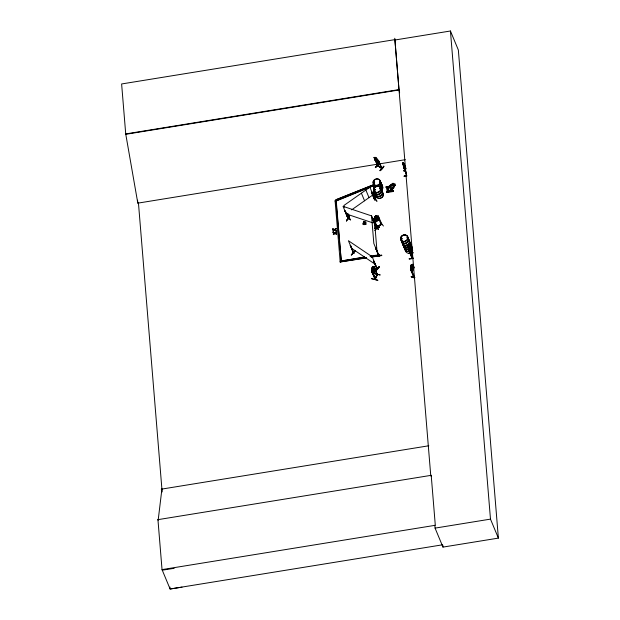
<?xml version="1.0" encoding="UTF-8"?>
<svg xmlns="http://www.w3.org/2000/svg" width="620" height="620" viewBox="0 0 620 620"><rect width="100%" height="100%" fill="white"/><g stroke="black" fill="none" stroke-linecap="round" stroke-linejoin="round"><path stroke-width="0.93" d="M379.448 227.354L374.41 228.191M353.431 252.883L353.795 253.371L348.394 240.707L372.155 256.734L377.231 268.863M353.881 253.162L353.315 252.611M377.231 268.917L376.782 268.638M405.426 170.57L403.744 170.864L405.48 170.655M378.401 160.371L381.843 168.555L378.363 160.502L381.928 168.369L377.317 165.3M374.674 158.255L374.403 157.837L377.882 165.881L377.44 165.656L381.796 168.524M377.851 165.424L377.448 165.153M381.308 168.028L381.85 168.051L381.711 168.532M381.401 168.33L381.982 168.369L381.804 168.02M363.591 223.781L363.731 221.379L365.583 223.301L364.971 224.115L363.591 223.781L363.894 221.379M376.542 227.687L376.394 228.315M378.487 255.053L378.789 255.424L378.549 254.983M374.387 182.947L373.752 183.187L373.465 182.637M373.573 182.582L373.759 183.125M374.348 182.737L374.093 182.939A3.798 3.263 -22.6 0 1 374.681 182.164M375.046 189.914L374.209 190.208L374.317 189.418M374.387 182.606L373.581 182.768M374.868 189.96C373.333 189.728 375.356 189.534 374.875 189.457M374.674 190.014L374.774 189.433L375.147 189.697M375.1 189.666L375.015 190.077M379.587 182.001L379.556 181.583M380.114 181.714L379.68 181.614L379.944 181.931M380.06 181.575L379.572 181.691M380.068 188.968L380.688 188.868M380.525 189.015L380.215 188.658M380.757 183.303A3.798 3.263 -22.6 0 1 380.417 188.604L380.083 188.93M400.977 238.863L401.202 238.475M401.109 238.654L401.481 239.088L401.845 238.708M401.186 238.576L401.504 238.266M402.055 238.654L401.969 239.064M407.348 237.972L407.193 237.607L407.278 238.119M407.107 237.754L407.549 237.592M407.084 237.972L407.456 237.778M411.486 253.022L412.199 258.052M412.036 258.354L411.657 253.177M411.812 253.332L411.75 252.867M411.866 257.641L412.192 257.959M379.091 219.666L379.254 218.395M348.812 217.457C350.889 217.899 347.448 216.365 347.169 213.358M374.41 199.462L375.061 199.648L369.884 187.217L343.891 205.491L344.596 207.181M375.046 199.624L371.923 191.975L371.365 192.146L374.674 199.911L371.365 192.146M403.256 163.858L403.271 163.417L404.38 166.757L404.271 168.454M408.224 246.574L408.278 246.031L409.386 249.379L409.278 251.077M376.813 227.424L381.571 223.719M377.471 227.215L377.386 226.982M381.222 224.208L381.517 223.758M161.913 489.071L158.17 520.211L157.945 519.653L431.21 475.323L431.435 475.873M414.137 276.737L413.827 277.411L410.401 269.188L412.215 264.438L412.649 264.26L413.959 267.321M410.456 269.204L410.494 268.313M375.704 227.772L376.433 227.997L375.736 227.796M376.588 228.09L375.728 227.556M378.913 255.75L373.829 243.49L371.55 215.745L376.681 228.478L376.666 228.005M412.044 257.858L408.882 250.263L412.308 257.866M379.285 163.478L379.44 162.858M379.378 163.486C371.225 156.922 375.596 161.208 379.332 163.541L379.487 162.897M347.239 215.83L350.579 219.837L347.045 215.977M375.511 226.3L378.526 229.508L375.139 225.331M377.169 274.203L377.03 275.04L374.1 266.941L377.479 274.652C377.41 272.87 373.752 281.232 375.356 278.884M374.922 279.202L377.138 274.892L375.193 278.791M377.448 274.644L375.247 279.597L371.651 271.351L373.79 266.383L374.961 270.343C375.519 272.498 371.752 274.381 373.31 274.257M372.209 269.359L371.961 270.498L375.472 279.163L372.093 271.452L372.078 271.955L375.24 279.55M376.526 268.545L377.03 268.847M377.836 280.325C369.055 278.155 369.357 277.938 377.758 280.217M411.161 276.745L414.827 277.683M393.685 186.372L393.344 187.504L391.034 189.069L389.98 188.883L389.848 187.294L390.771 185.767L393.072 184.21L393.553 184.783L394.87 183.876L395.017 185.582L393.731 186.403L394.971 185.558M374.224 189.588L374.519 190.108M379.494 181.714L379.944 181.792M380.006 181.885L379.541 181.9L380.068 181.753M363.506 223.316L363.692 222.844M393.778 186.418L393.871 187.527C392.297 190.27 386.756 193.657 388.515 186.891L393.01 183.287L393.545 183.551L393.824 187.527L390.12 190.596M376.371 227.99L376.472 228.509L376.58 227.718M372.225 269.398L371.814 268.421C373.038 264.252 372.248 269.041 373.395 267.282L374.062 270.607L373.372 272.157L372.69 272.242M371.837 268.46L372.581 266.794M373.472 266.6L372.953 267.817L372.519 266.778M372.093 271.452L372.078 271.955M377.324 275.001L374.286 266.988M373.248 274.242L374.992 270.336L374.829 268.886M374.658 273.761L380.223 274.962L374.658 273.683M377.347 274.327L377.138 274.807M411.324 264.639L410.587 266.305L411.068 267.228L410.773 268.359L411.494 270.103L412.176 270.018L412.928 266.879L412.199 265.135L411.703 265.654L411.324 264.639L410.642 266.321L410.975 267.236M414.152 276.621L414.276 277.016L410.897 269.305L414.005 277.094M413.749 267.786L412.904 264.794L413.796 266.53M410.882 269.816L411.083 269.359M413.943 267.832L413.091 264.849M411.471 271.754L412.052 272.103L413.85 268.204L412.649 264.26M413.889 276.667L413.951 277.125M403.194 163.866L403.256 162.487L405.953 168.927M408.123 245.381L411.634 253.293M348.564 218.519L347.859 218.449L348.649 218.713L348.022 218.713L344.953 210.947L348.479 218.914M348.502 218.868L345.433 211.102M349.223 216.07L346.448 221.007L349.184 215.954M346.471 220.999L349.2 215.946M348.649 218.713L348.084 218.232L347.967 218.697M372.736 220.263L373.31 220.86L373.472 220.363L373.132 220.588L376.472 228.509M375.922 227.842L376.348 228.199M375.123 230.609L377.603 225.463L375.123 230.609L377.944 225.711L377.588 225.463M375.108 199.601L374.364 199.501L374.899 199.113M374.472 221.681L375.387 222.309L374.418 221.728L373.434 219.193L373.798 218.488L378.208 215.892L377.557 215.915M376.945 227.253L373.472 219.232L373.876 218.55M376.821 227.37L381.804 224.169L378.471 216.434L378.029 216.744L381.261 224.517M375.053 278.806L375.224 279.054M373.488 182.536L374.108 182.195M380.169 189.03L380.665 188.945M402.008 238.901L401.427 239.219M377.208 274.575L373.79 266.383M414.005 276.946L414.09 277.365M376.433 216.636L376.046 215.706L374.449 216.829L374.937 217.798L374.232 218.628L374.961 220.371L376.069 220.557L377.565 219.511L378.053 218.201L377.324 216.458L376.394 216.706M353.369 253.123L350.315 245.319L353.927 253.216L353.253 252.844M353.307 253.107L353.749 253.34L350.719 245.59M351.401 255.091L355.206 250.62M355.183 250.612L351.207 254.983L355.221 250.72M376.728 268.879L373.666 261.082L377.146 269.127L376.913 268.662M376.565 268.599L377.169 268.662L373.666 261.082M375.271 271.111C381.525 262.88 379.595 268.429 375.24 271.079M379.176 266.887L375.333 271.235L379.06 266.709M375.108 160.014L374.062 157.433L377.347 165.354M375.449 158.154L374.348 157.465L378.401 160.433L381.416 168.307M376.418 158.185L374.953 157.201L375.402 158.201L374.805 158.015L378.014 165.734M376.844 159.077L376.425 158.139L377.781 159.727M378.766 160.774L378.231 160.658M379.146 163.122L375.278 167.477L379.378 163.292M375.48 167.594L379.316 163.138L375.526 167.648M383.764 166.144C382.509 170.547 375.798 173.708 383.888 166.323M379.983 170.655L383.85 166.284M365.909 224.324C367.28 217.426 358.205 226.44 365.893 224.301M347.223 215.667L350.393 219.968M378.448 229.532L375.17 225.463M348.812 217.411L349.533 217.527L348.06 214.001M349.463 217.217C349.215 218.813 349.61 214.962 347.944 213.861M377.386 227.276L374.139 219.48L373.705 219.79L374.139 219.48M381.719 224.231L376.96 227.571L377.185 226.804M374.147 189.495L374.689 189.278M334.474 229.532L335.955 228.431L334.544 229.687L332.855 228.904L334.544 229.687M336.195 230.725L334.529 229.958L333.095 231.229L334.599 230.113L336.195 230.725L334.823 229.702L335.994 228.85L334.823 229.702M334.754 232.903L336.234 231.803L334.815 233.058L333.126 232.283L334.815 233.058M336.474 234.097L334.808 233.329L333.374 234.608L334.878 233.492L336.474 234.097L335.102 233.074L336.265 232.221L335.102 233.074M332.994 230.656C335.784 229.144 332.599 230.299 333.095 231.229M333.273 234.027C336.063 232.523 332.87 233.67 333.374 234.608M371.481 192.285L371.923 191.975M374.441 199.408L374.852 199.152M373.341 197.3L377.014 201.275L375.309 199.268M351.618 209.878L373.046 194.812M376.038 215.814L374.449 216.829M380.052 221.875L383.431 226.021M377.27 226.843L381.06 224.177M389.709 185.589L393.057 183.311M389.298 186.69L387.477 186.984L388.035 191.929L387.717 187.341L393.344 183.722M390.236 185.822L391.786 184.775M393.367 184.039L387.926 187.728L387.717 187.341M389.058 191.363L393.7 187.883L388.252 191.565M389.035 191.037L392.142 188.937M393.723 188.209L388.283 191.89M373.883 182.419L373.659 182.908M375.394 193.099A3.743 3.216 -22.6 0 0 375.34 193.959L375.72 199.493L374.573 199.679L373.341 185.566L336.242 200.725L341.263 261.012L335.862 199.795L373.046 184.923M372.163 185.279L335.862 199.795M336.342 200.958L335.102 200.911L336.342 200.958L373.426 185.853L372.946 184.683M374.744 190.185L374.224 190.146M377.565 165.431L381.401 167.873M379.432 227.137L374.534 228.253M378.68 255.773L375.503 247.667L378.967 255.634M375.542 248.14L375.704 247.636M381.765 255.541C375.271 256.897 372.38 256.603 381.68 255.122M430.792 475.982L394.886 39.634L121.621 83.964L125.721 133.928L137.803 203.073L138.446 202.972L162.145 491.954M395.033 39.99L450.438 31L458.343 49.988L498.379 538.114L442.975 547.096L435.07 528.116L434.837 525.218M125.721 133.928L398.986 89.598L399.621 92.783M125.868 134.284L399.133 89.954M405.348 159.673L137.803 203.151L137.562 200.19M403.101 162.703L403.612 167.609L406.364 174.018M403.008 164.633L402.868 162.921L403.124 164.796M405.798 168.051L403.488 163.021L405.635 168.555M403.527 163.494L405.837 168.524M404.232 164.998L405.061 170.453L404.651 170.058M406.573 173.988L403.341 165.548L403.488 166.672M404.24 165.052L404.728 166.447M404.077 167.609L406.534 173.515M405.464 170.461L403.752 170.841M404.24 176.274L406.689 175.654M404.178 176.111L406.697 175.708M404.17 176.065L406.759 175.817M406.782 176.103L404.24 176.22M387.446 192.06L386.663 191.696L387.446 192.06L387.082 187.542L386.322 187.666L386.09 186.783L389.5 186.233M386.128 187.201L387.082 187.542M389.492 187.155L387.671 187.449L387.477 186.984M387.841 191.464L393.196 190.596L393.429 191.472L386.888 192.533L386.663 191.696M386.694 192.068L393.235 191.007L393.429 191.472M390.716 191.495L393.39 191.061M375.72 199.493L374.48 199.438L373.341 185.566M408.107 245.319L408.619 250.232L412.083 258.377M407.882 245.543C408.564 250.681 406.945 242.691 408.286 246.566M408.704 245.605L411.703 253.758L408.704 245.605L411.858 253.146M409.308 247.605L410.068 253.069L409.657 252.673M408.433 249.294L408.619 250.232M364.498 256.99L340.124 261.198M370.148 256.076L379.657 254.789L377.774 255.091M341.062 261.051L360.832 257.842M362.716 257.533L364.599 257.23M370.241 256.316L372.124 256.006M374.007 255.704L375.89 255.401M366.466 257.695L340.109 261.973L366.56 257.935M371.171 256.936L379.742 255.797L371.272 257.176M412.998 252.665L408.758 253.456L413.021 252.96M408.758 253.479L413.005 252.867M409.239 258.835L413.385 258.052M413.47 258.447L409.27 259.121L409.185 258.679M161.27 489.172L428.815 445.772M157.945 519.653L162.037 569.617L435.302 525.287L431.21 475.323M435.07 528.116L490.482 519.126L498.379 538.114M442.417 544.825L170.105 589L162.037 569.617M162.269 570.175L174.158 568.315M182.001 587.14L170.105 589L169.95 587.078M374.023 157.48L374.426 157.465M373.93 182.257L374.333 182.575M374.038 182.257L374.472 182.373M374.62 189.333L375.053 189.457M401.202 238.971L401.768 238.382M365.157 222.487L363.816 221.356L364.118 222.495M412.052 272.103L411.44 271.676M414.757 277.574C409.82 275.637 409.96 277.024 414.703 277.962M344.867 211.118L345.348 211.273M346.192 213.923L372.635 222.789M393.491 183.536L393.638 184.714M395.017 185.582L394.824 183.861M334.893 229.857L336.102 230.167M335.164 233.236L336.373 233.546M334.18 229.78L332.886 229.299L334.25 229.942M334.459 233.159L333.157 232.678L334.521 233.314M392.995 183.357L393.452 183.59M411.75 252.921L412.315 258.331L408.007 247.101M375.852 228.075L376.309 227.656L376.472 228.454L371.295 215.799L343.031 206.328L348.115 218.542M350.184 245.474L350.587 245.745M373.535 261.229L373.938 261.501M351.555 248.302L375.317 264.329M363.948 221.433L365.498 222.828M380.269 188.96L380.44 188.713A3.798 3.263 -22.6 0 0 380.804 183.411M377.851 165.4L374.403 157.837M376.766 159.115L377.627 159.921L378.355 161.665L377.937 161.921L375.526 159.758M365.583 223.301L363.963 221.511L365.389 223.774M378.471 216.434L378.029 216.744M363.863 221.642L364.971 224.115M394.661 38.27L395.374 39.982M402.806 162.936L403.279 163.944M403.341 164.269L404.201 167.601L403.473 165.858M402.992 164.486L403.395 165.563M403.868 167.648L406.325 173.554M386.09 186.783L386.322 187.666M407.921 246.078L408.131 247.411M411.254 265.159L410.812 266.158M410.897 269.305L413.703 276.055M378.169 215.845L379.192 218.426M365.862 190.046L369.024 197.641M376.046 215.706L376.433 216.752M373.263 220.394L376.681 228.478M361.398 193.184L364.56 200.779M375.015 226.122L375.836 228.098M375.503 247.667L378.634 255.324M371.876 268.437L372.263 269.375L371.62 271.389L372.667 273.901M409.246 247.667L410.006 253.084M381.742 255.301L375.813 256.114L375.898 256.548M363.777 221.658L364.436 224.246M380.502 188.674L380.533 188.821A3.743 3.216 -22.6 0 0 380.827 183.567M403.496 166.679L403.674 167.555M363.7 221.642L363.932 224.122M450.438 31L490.482 519.126M442.82 545.166L442.975 547.096M394.886 39.634L398.986 89.598M404.666 166.454L404.992 170.461M403.697 162.99L403.736 163.455M409.084 250.232L408.921 250.736L408.882 250.263M393.196 190.596L393.235 191.007M386.888 187.077L387.252 191.596M374.48 185.38L374.713 188.155M375.092 192.781L375.619 199.253M379.556 254.549L379.742 255.797M374.713 223.34L376.983 251.085M335.102 200.911L340.21 262.214M335.955 228.431L336.055 229.005M336.234 231.803L336.335 232.384M332.855 228.904L332.948 229.462M333.126 232.283L333.227 232.833M407.34 237.197A3.736 3.208 -22.6 0 1 406.146 242.877A3.736 3.208 -22.6 0 1 401.341 239.638M408.301 239.367A3.798 3.263 -22.6 0 1 407.534 244.931A3.798 3.263 -22.6 0 1 402.155 242.722M407.472 237.383A3.798 3.263 -22.6 0 1 406.263 243.156A3.798 3.263 -22.6 0 1 401.38 239.863M407.487 237.545A3.736 3.208 -22.6 0 1 406.736 243.024A3.736 3.208 -22.6 0 1 401.435 240.847M408.216 239.289A3.736 3.208 -22.6 0 1 407.464 244.768A3.736 3.208 -22.6 0 1 402.163 242.59M408.363 239.646A3.736 3.208 -22.6 0 1 407.604 245.117A3.736 3.208 -22.6 0 1 402.31 242.947M408.347 239.475A3.798 3.263 -22.6 0 1 407.58 245.04A3.798 3.263 -22.6 0 1 402.194 242.831M409.719 241.978A3.728 3.201 -22.6 0 1 408.75 246.613M407.89 247.078A3.728 3.201 -22.6 0 1 403.101 243.846M412.114 247.729A3.743 3.216 -22.6 0 1 408.231 251.619A3.743 3.216 -22.6 0 1 404.844 248.062M409.828 243.172A3.736 3.208 -22.6 0 1 409.487 248.388M408.634 248.853A3.736 3.208 -22.6 0 1 403.829 245.613M410.789 245.342A3.798 3.263 -22.6 0 1 409.572 251.115A3.798 3.263 -22.6 0 1 404.697 247.822M409.96 243.358A3.798 3.263 -22.6 0 1 409.618 248.659M408.75 249.131A3.798 3.263 -22.6 0 1 403.868 245.838M409.913 243.249A3.798 3.263 -22.6 0 1 409.572 248.55M408.704 249.023A3.798 3.263 -22.6 0 1 403.821 245.729M409.805 242.172A3.728 3.201 -22.6 0 1 408.828 246.806M407.975 247.272A3.728 3.201 -22.6 0 1 403.186 244.04M409.975 243.521A3.736 3.208 -22.6 0 1 409.634 248.736M408.782 249.201A3.736 3.208 -22.6 0 1 403.922 246.822M411.765 246.566A3.736 3.208 -22.6 0 1 409.045 251.108A3.736 3.208 -22.6 0 1 404.643 248.566M410.696 245.264A3.736 3.208 -22.6 0 1 411.339 245.838M412.726 250.232A3.728 3.201 -22.6 0 1 408.44 253.239A3.728 3.201 -22.6 0 1 405.542 249.697M380.579 181.9A3.798 3.263 -22.6 0 1 379.587 186.612M375.061 186.822A3.798 3.263 -22.6 0 1 373.844 183.799M380.533 181.792A3.798 3.263 -22.6 0 1 379.541 186.504M375.829 187.108A3.798 3.263 -22.6 0 1 373.798 183.691M374.1 182.838A3.798 3.263 -22.6 0 1 374.635 182.055M380.44 181.699A3.743 3.216 -22.6 0 1 379.463 186.349M375.805 186.946A3.743 3.216 -22.6 0 1 374.627 181.962M374.805 187.488A3.798 3.263 -22.6 0 1 374.666 185.783M374.852 187.597A3.798 3.263 -22.6 0 1 374.713 185.892M380.68 183.218A3.743 3.216 -22.6 0 1 380.339 188.449M374.805 187.349A3.743 3.216 -22.6 0 1 374.666 185.667M380.587 182.055A3.743 3.216 -22.6 0 1 379.611 186.705M375.147 186.907A3.743 3.216 -22.6 0 1 373.945 183.923M374.759 186.876A3.743 3.216 -22.6 0 1 374.813 186.016M381.486 185.225A3.72 3.193 -22.6 0 1 381.866 189.782M381.556 185.326A3.743 3.216 -22.6 0 1 381.928 189.914M381.401 190.65A3.743 3.216 -22.6 0 1 381.067 195.881A3.743 3.216 -22.6 0 1 375.534 194.781M380.385 188.201A3.743 3.216 -22.6 0 1 379.634 193.688A3.743 3.216 -22.6 0 1 374.317 191.51M381.339 190.387A3.798 3.263 -22.6 0 1 380.13 196.16A3.798 3.263 -22.6 0 1 375.247 192.867M381.385 190.487A3.798 3.263 -22.6 0 1 380.176 196.269A3.798 3.263 -22.6 0 1 375.294 192.975M381.897 190.875A3.743 3.216 -22.6 0 1 379.595 196.153A3.743 3.216 -22.6 0 1 375.247 192.75M379.735 188.162A3.743 3.216 -22.6 0 1 381.563 192.099A3.743 3.216 -22.6 0 1 377.131 194.525A3.743 3.216 -22.6 0 1 374.519 191.007M379.704 188A3.798 3.263 -22.6 0 1 381.556 191.991A3.798 3.263 -22.6 0 1 377.061 194.448A3.798 3.263 -22.6 0 1 374.418 190.875M382.067 192.301A3.72 3.193 -22.6 0 1 381.323 197.757A3.72 3.193 -22.6 0 1 376.046 195.595M382.137 192.401A3.751 3.224 -22.6 0 1 381.385 197.896A3.751 3.224 -22.6 0 1 376.061 195.719M404.519 168.64L404.279 165.757L403.387 163.633L403.612 166.478L404.511 168.686M409.533 251.255L409.293 248.372L408.402 246.256L408.619 249.093L409.518 251.302M373.287 270.188L373.007 272.513L373.054 270.32L372.139 270.304L373.124 269.747L373.38 267.522L373.356 269.63L374.31 269.654L373.287 270.188M412.091 268.042L411.835 270.39L411.858 268.181L410.944 268.158L411.928 267.6L412.184 265.376L412.161 267.483L413.114 267.507L412.091 268.042M378.115 218.759L376.348 218.876L375.348 220.751L375.945 218.899L374.488 218.589L376.201 218.442L377.162 216.659L376.603 218.434L378.115 218.759M375.053 158.077L376.41 159.766L375.922 160.231L376.805 160.177L378.448 161.936L377.014 160.177L377.526 159.774L376.611 159.751L375.123 158.116M372.45 267.298L372.132 268.615L372.45 267.298M373.023 268.111L372.333 269.669L373.062 271.413L373.752 269.855L373.023 268.111M411.835 265.972L411.137 267.522L411.866 269.266L412.556 267.716L411.835 265.972M375.805 216.117L374.976 217.101L375.805 216.117M376.526 217.016L375.03 218.07L375.759 219.813L377.247 218.759L376.526 217.016M379.053 219.627L375.379 222.208L379.107 219.627M393.142 185.062L390.84 186.628L390.964 188.217L393.274 186.651L393.142 185.062M394.607 184.365L394.274 185.675L394.607 184.365M376.201 158.178L375.325 157.581L376.201 158.178M376.898 159.433L375.534 158.511L376.262 160.255L377.627 161.177L376.898 159.433M409.076 248.628L408.347 246.884L409.208 250.224L409.076 248.628M403.527 241.428A3.728 3.201 -22.6 0 0 407.666 236.739A3.728 3.201 -22.6 0 0 401.45 236.282A3.728 3.201 -22.6 0 0 403.527 241.428M403.597 241.599A3.728 3.201 -22.6 0 0 407.743 236.917A3.728 3.201 -22.6 0 0 401.52 236.46A3.728 3.201 -22.6 0 0 403.597 241.599M403.55 241.513A3.751 3.224 -22.6 0 0 407.72 236.801A3.751 3.224 -22.6 0 0 401.458 236.344A3.751 3.224 -22.6 0 0 403.55 241.513M408.696 246.496A3.728 3.201 -22.6 0 0 409.673 241.862A3.728 3.201 -22.6 0 1 408.696 246.489M403.054 243.73A3.728 3.201 -22.6 0 0 407.844 246.962A3.728 3.201 -22.6 0 1 403.046 243.722M375.983 185.38A3.751 3.224 -22.6 0 0 380.153 180.668A3.751 3.224 -22.6 0 0 373.891 180.211A3.751 3.224 -22.6 0 0 375.983 185.38M376.061 185.527A3.72 3.193 -22.6 0 0 380.192 180.854A3.72 3.193 -22.6 0 0 373.984 180.397A3.72 3.193 -22.6 0 0 376.061 185.527M376.565 192.464A3.751 3.224 -22.6 0 0 380.726 187.751A3.751 3.224 -22.6 0 0 374.472 187.286A3.751 3.224 -22.6 0 0 376.565 192.464A3.751 3.224 -22.6 0 0 380.757 187.821A3.751 3.224 -22.6 0 0 374.503 187.356A3.751 3.224 -22.6 0 0 376.588 192.533M376.642 192.611A3.72 3.193 -22.6 0 0 380.773 187.938A3.72 3.193 -22.6 0 0 374.565 187.48A3.72 3.193 -22.6 0 0 376.642 192.611"/></g></svg>
